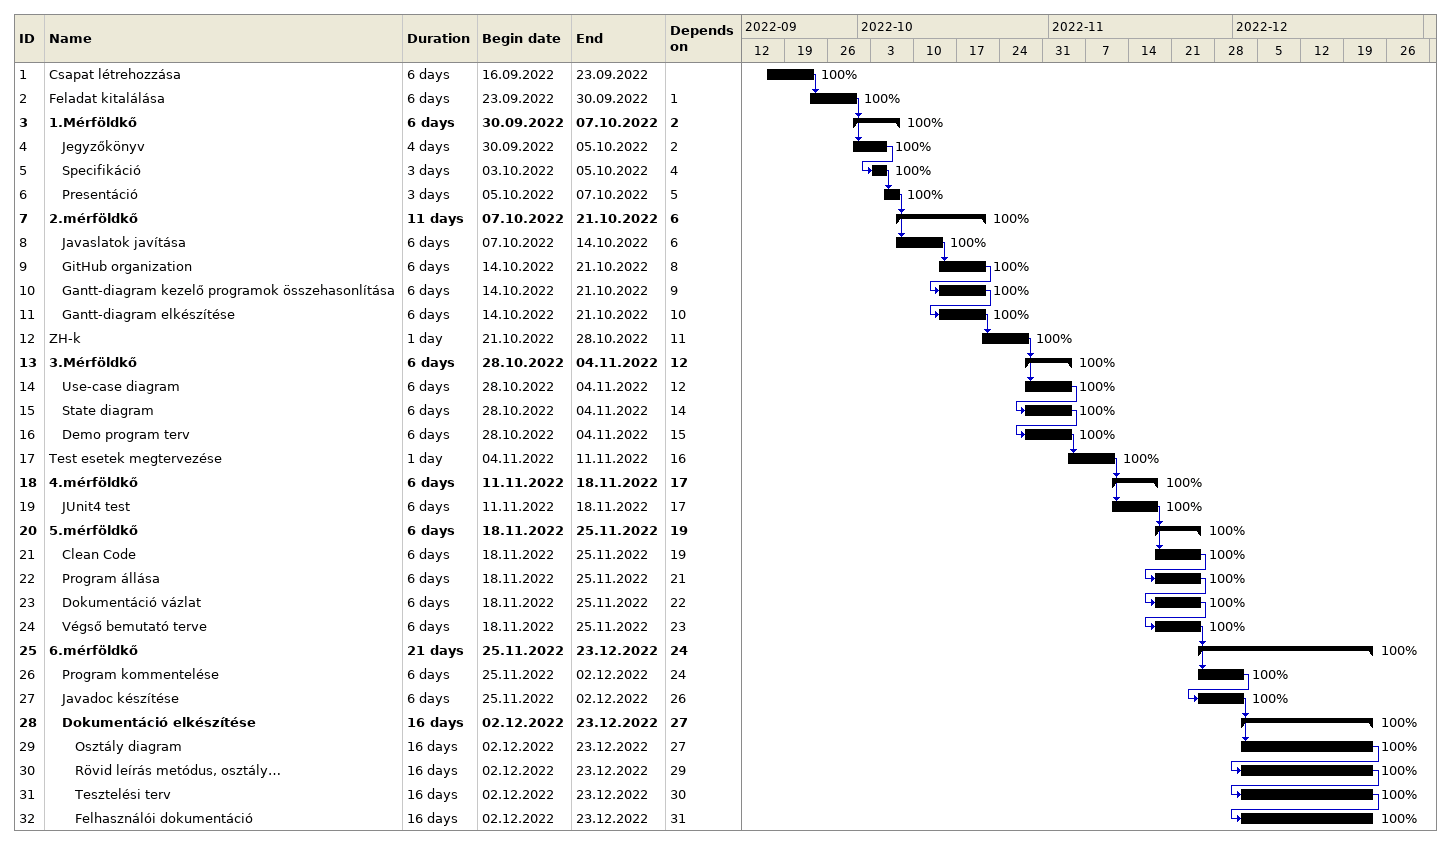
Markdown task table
| ID | Level | Task | Duration | Start | Finish | Predecessors | % complete |
|---|---|---|---|---|---|---|---|
| 1 | 1 | Csapat létrehozzása | 6d | 2022-09-16 | 2022-09-23 |  | 100 |
| 2 | 1 | Feladat kitalálása | 6d | 2022-09-23 | 2022-09-30 | 1 | 100 |
| 3 | 1 | **1.Mérföldkő** | 6d | 2022-09-30 | 2022-10-07 | 2 | 100 |
| 4 | 2 | Jegyzőkönyv | 4d | 2022-09-30 | 2022-10-05 | 2 | 100 |
| 5 | 2 | Specifikáció | 3d | 2022-10-03 | 2022-10-05 | 4 | 100 |
| 6 | 2 | Presentáció | 3d | 2022-10-05 | 2022-10-07 | 5 | 100 |
| 7 | 1 | **2.mérföldkő** | 11d | 2022-10-07 | 2022-10-21 | 6 | 100 |
| 8 | 2 | Javaslatok javítása | 6d | 2022-10-07 | 2022-10-14 | 6 | 100 |
| 9 | 2 | GitHub organization | 6d | 2022-10-14 | 2022-10-21 | 8 | 100 |
| 10 | 2 | Gantt-diagram kezelő programok összehasonlítása | 6d | 2022-10-14 | 2022-10-21 | 9 | 100 |
| 11 | 2 | Gantt-diagram elkészítése | 6d | 2022-10-14 | 2022-10-21 | 10 | 100 |
| 12 | 1 | ZH-k | 1d | 2022-10-21 | 2022-10-28 | 11 | 100 |
| 13 | 1 | **3.Mérföldkő** | 6d | 2022-10-28 | 2022-11-04 | 12 | 100 |
| 14 | 2 | Use-case diagram | 6d | 2022-10-28 | 2022-11-04 | 12 | 100 |
| 15 | 2 | State diagram | 6d | 2022-10-28 | 2022-11-04 | 14 | 100 |
| 16 | 2 | Demo program terv | 6d | 2022-10-28 | 2022-11-04 | 15 | 100 |
| 17 | 1 | Test esetek megtervezése | 1d | 2022-11-04 | 2022-11-11 | 16 | 100 |
| 18 | 1 | **4.mérföldkő** | 6d | 2022-11-11 | 2022-11-18 | 17 | 100 |
| 19 | 2 | JUnit4 test | 6d | 2022-11-11 | 2022-11-18 | 17 | 100 |
| 20 | 1 | **5.mérföldkő** | 6d | 2022-11-18 | 2022-11-25 | 19 | 100 |
| 21 | 2 | Clean Code | 6d | 2022-11-18 | 2022-11-25 | 19 | 100 |
| 22 | 2 | Program állása | 6d | 2022-11-18 | 2022-11-25 | 21 | 100 |
| 23 | 2 | Dokumentáció vázlat | 6d | 2022-11-18 | 2022-11-25 | 22 | 100 |
| 24 | 2 | Végső bemutató terve | 6d | 2022-11-18 | 2022-11-25 | 23 | 100 |
| 25 | 1 | **6.mérföldkő** | 21d | 2022-11-25 | 2022-12-23 | 24 | 100 |
| 26 | 2 | Program kommentelése | 6d | 2022-11-25 | 2022-12-02 | 24 | 100 |
| 27 | 2 | Javadoc készítése | 6d | 2022-11-25 | 2022-12-02 | 26 | 100 |
| 28 | 2 | **Dokumentáció elkészítése** | 16d | 2022-12-02 | 2022-12-23 | 27 | 100 |
| 29 | 3 | Osztály diagram | 16d | 2022-12-02 | 2022-12-23 | 27 | 100 |
| 30 | 3 | Rövid leírás metódus, osztály… | 16d | 2022-12-02 | 2022-12-23 | 29 | 100 |
| 31 | 3 | Tesztelési terv | 16d | 2022-12-02 | 2022-12-23 | 30 | 100 |
| 32 | 3 | Felhasználói dokumentáció | 16d | 2022-12-02 | 2022-12-23 | 31 | 100 |
